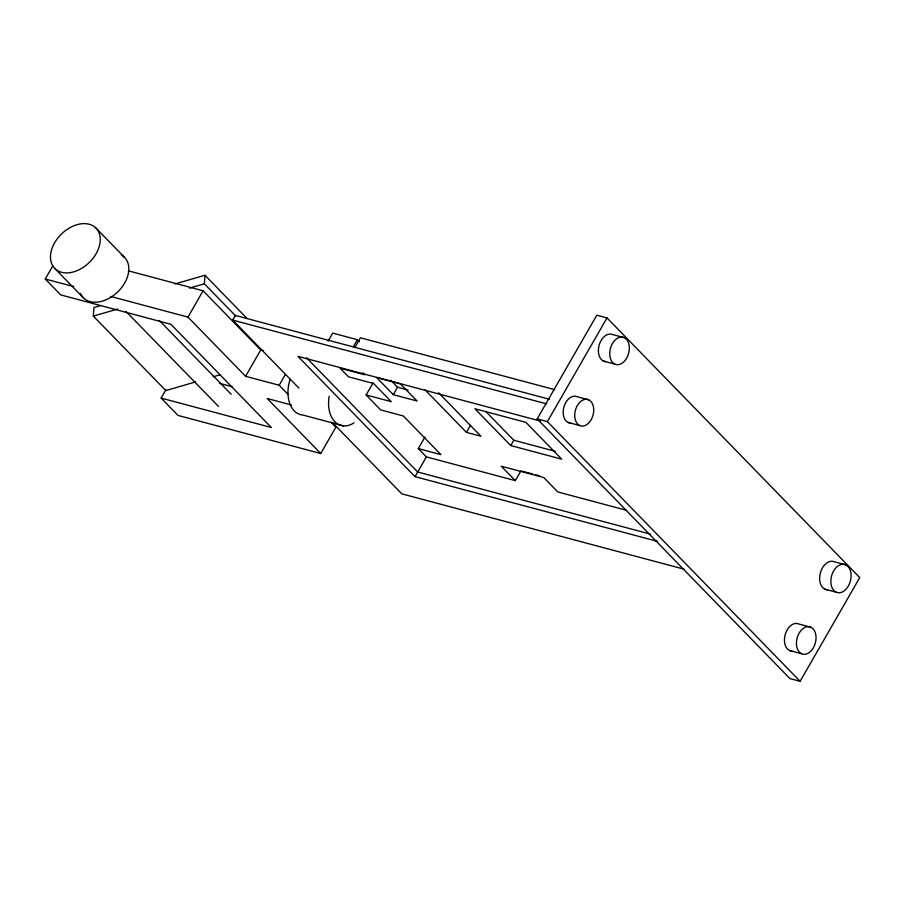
<?xml version="1.0" encoding="UTF-8"?>
<svg xmlns="http://www.w3.org/2000/svg" width="905" height="905" viewBox="0 0 905 905"><rect width="100%" height="100%" fill="white"/><g stroke="black" fill="none" stroke-linecap="round" stroke-linejoin="round"><path stroke-width="1.36" d="M195.604 381.91L165.807 390.575L93.328 316.105L93.916 307.542L100.693 305.573M235.719 316.003L204.383 283.808L204.96 275.233L175.174 283.91M165.954 389.727L161.147 398.098L271.342 427.511L170.921 324.318L60.714 294.906L45.25 279L52.818 265.855M288.039 394.354L279.193 385.259L245.583 376.299L187.969 317.101L203.093 290.788L128.34 270.833M298.967 388.166L232.698 320.076L235.368 315.438L549.29 399.229M245.583 376.299L260.708 349.986L203.093 290.788M279.193 385.259L285.369 374.5M328.074 341.185L332.712 333.108L357.373 339.692L359.296 341.671M353.391 346.615L357.373 339.692M354.862 347.486L360.439 337.791L554.55 389.603M161.147 398.098L178.002 415.418L320.732 453.507L335.857 427.205L330.992 422.205M424.988 436.979L418.314 448.586L440.927 454.627L403.313 415.972L380.7 409.942L366.129 394.965L373.086 382.872M393.279 394.671L376.559 377.498L400.361 383.844L417.081 401.028L393.279 394.671L397.555 387.238L390.666 380.168M657.494 541.371L415.033 476.652L426.391 456.889L418.314 448.586M438.642 392.804L480.906 436.233L466.46 432.375L470.464 425.407M510.737 445.554L474.91 408.743L525.907 422.352L561.734 459.163L510.737 445.554L513.791 440.249L485.714 411.402M537.185 418.902L596.825 315.189L607.017 317.915L859.75 577.605L800.111 681.307L789.918 678.592L537.185 418.902L547.378 421.617L800.111 681.307M547.378 421.617L607.017 317.915M426.391 456.889L515.296 480.623L520.907 470.872M93.328 316.105L117.707 309.024M189.484 288.141L204.383 283.808M213.207 376.785L219.972 374.817M624.212 337.656A14.084 9.423 -75.1 0 0 609.732 354.002A14.084 9.423 -75.1 0 0 624.642 360.982A14.084 9.423 -75.1 0 0 624.212 337.656L612.866 334.624A14.084 9.423 -75.1 0 0 599.031 345.586A14.084 9.423 -75.1 0 0 605.886 361.672M603.499 361.072L614.846 364.104M588.759 399.852A13.666 9.141 -75.1 0 0 574.72 415.734A13.666 9.141 -75.1 0 0 589.189 422.488A13.666 9.141 -75.1 0 0 588.759 399.852L577.209 396.775A13.666 9.141 -75.1 0 0 563.792 407.42A13.666 9.141 -75.1 0 0 570.444 423.02M232.698 320.076L546.62 403.868M45.25 279L73.791 286.625M110.489 296.41L187.969 317.101M568.125 422.443L579.686 425.531M540.409 421.074L297.96 356.355L415.033 476.652M260.708 349.986L263.4 350.71M397.555 387.238L408.132 390.066M366.129 394.965L391.288 401.684L373.607 383.516L348.448 376.797L340.099 368.211L364.749 374.794L362.826 372.815M513.791 440.249L555.387 451.357M219.802 383.415L232.053 386.684M291.41 404.976L267.213 398.517L320.732 453.507M522.23 471.222L532.853 474.062M535.511 474.763L539.493 475.826M343.606 425.904L303.017 415.067A28.847 19.299 -75.1 0 1 290.143 379.297M845.813 564.833A14.559 9.74 -75.1 0 0 830.847 581.745A14.559 9.74 -75.1 0 0 846.266 588.94A14.559 9.74 -75.1 0 0 845.813 564.833L834.58 561.847A14.559 9.74 -75.1 0 0 820.292 573.182A14.559 9.74 -75.1 0 0 827.385 589.789M626.532 510.307L557.797 491.958L543.747 477.523L501.246 466.188L515.296 480.623M650.627 534.176L417.703 472.014L306.524 357.78M824.908 589.189L836.13 592.175M684.338 569.256L401.809 493.847L332.271 422.386M810.925 627.233A14.107 9.435 -75.1 0 0 796.434 643.613A14.107 9.435 -75.1 0 0 811.366 650.582A14.107 9.435 -75.1 0 0 810.925 627.233L798.923 624.031A14.107 9.435 -75.1 0 0 785.076 635.016A14.107 9.435 -75.1 0 0 791.943 651.102M789.556 650.514L801.558 653.715M95.975 228.071L124.528 257.382M159.337 320.494L231.137 394.218M126.067 311.535L218.524 406.458M54.764 268.446L83.317 297.768M425.18 389.965L466.46 432.375M204.96 275.233L247.076 318.515M354.002 422.816A28.847 19.299 -75.1 0 1 329.182 396.22M121.394 255.006A28.847 19.899 -44.2 0 1 117.22 292.394A28.847 19.899 -44.2 0 1 80.409 293.412M70.68 272.552A28.847 19.899 -44.2 0 0 98.883 232.415A28.847 19.899 -44.2 0 0 56.54 239.802A28.847 19.899 -44.2 0 0 70.68 272.552"/></g></svg>
